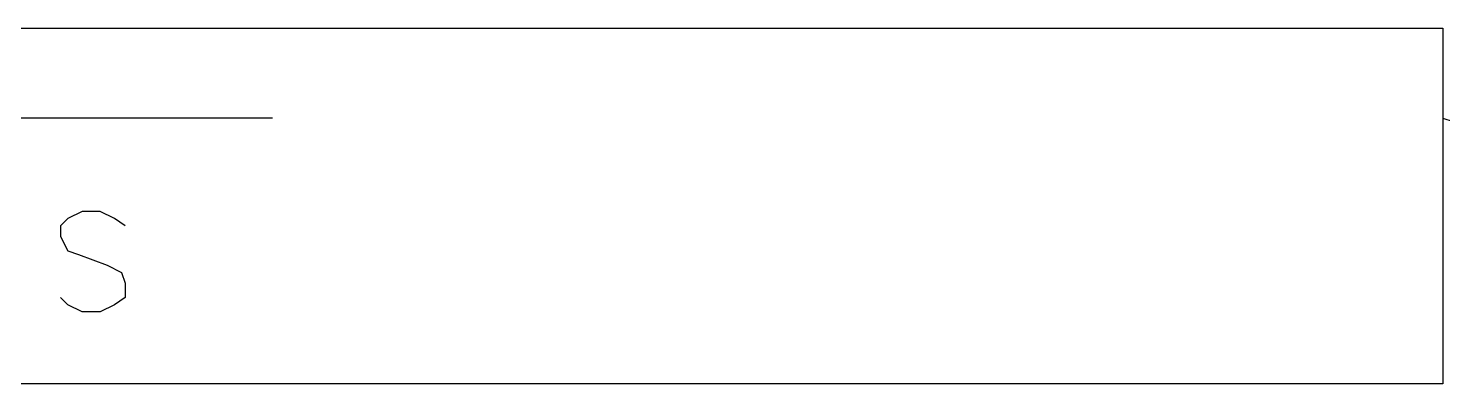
# Model space of a CAD drawing. Header units: metres. Extents: x 45 to 1207, y 17 to 774.
# Drawn here: x 815 to 909.6, y 261.1 to 284.9 of the extents above; entities that cross this region are included whole.
import ezdxf

# ---------------------------------------------------------------- set-up
doc = ezdxf.new("R2010")
doc.units = ezdxf.units.M

msp = doc.modelspace()

# ---------------------------------------------------------------- linework, layer by layer
for p, q in [((831.36, 278.88), (657.12, 278.88)), ((909.6, 278.88), (963.12, 261.12)), ((818.64, 272.64), (817.68, 272.16)), ((819.84, 272.64), (818.64, 272.64)), ((820.8, 272.16), (819.84, 272.64)), ((817.68, 272.16), (817.2, 271.68)), ((817.2, 271.68), (817.2, 270.96)), ((821.52, 271.68), (820.8, 272.16)), ((817.2, 270.96), (817.68, 270)), ((817.68, 270), (818.4, 269.76)), ((818.4, 269.76), (820.32, 269.04)), ((820.32, 269.04), (821.28, 268.56)), ((821.28, 268.56), (821.52, 267.84)), ((821.52, 267.84), (821.52, 266.88)), ((817.68, 266.4), (817.2, 266.88)), ((821.52, 266.88), (820.8, 266.4)), ((818.64, 265.92), (817.68, 266.4)), ((819.84, 265.92), (818.64, 265.92)), ((820.8, 266.4), (819.84, 265.92))]:
    msp.add_line(p, q)
msp.add_lwpolyline([(624.72, 261.12), (624.72, 284.88), (909.6, 284.88), (909.6, 261.12)], close=True)

doc.saveas('drawing.dxf')
